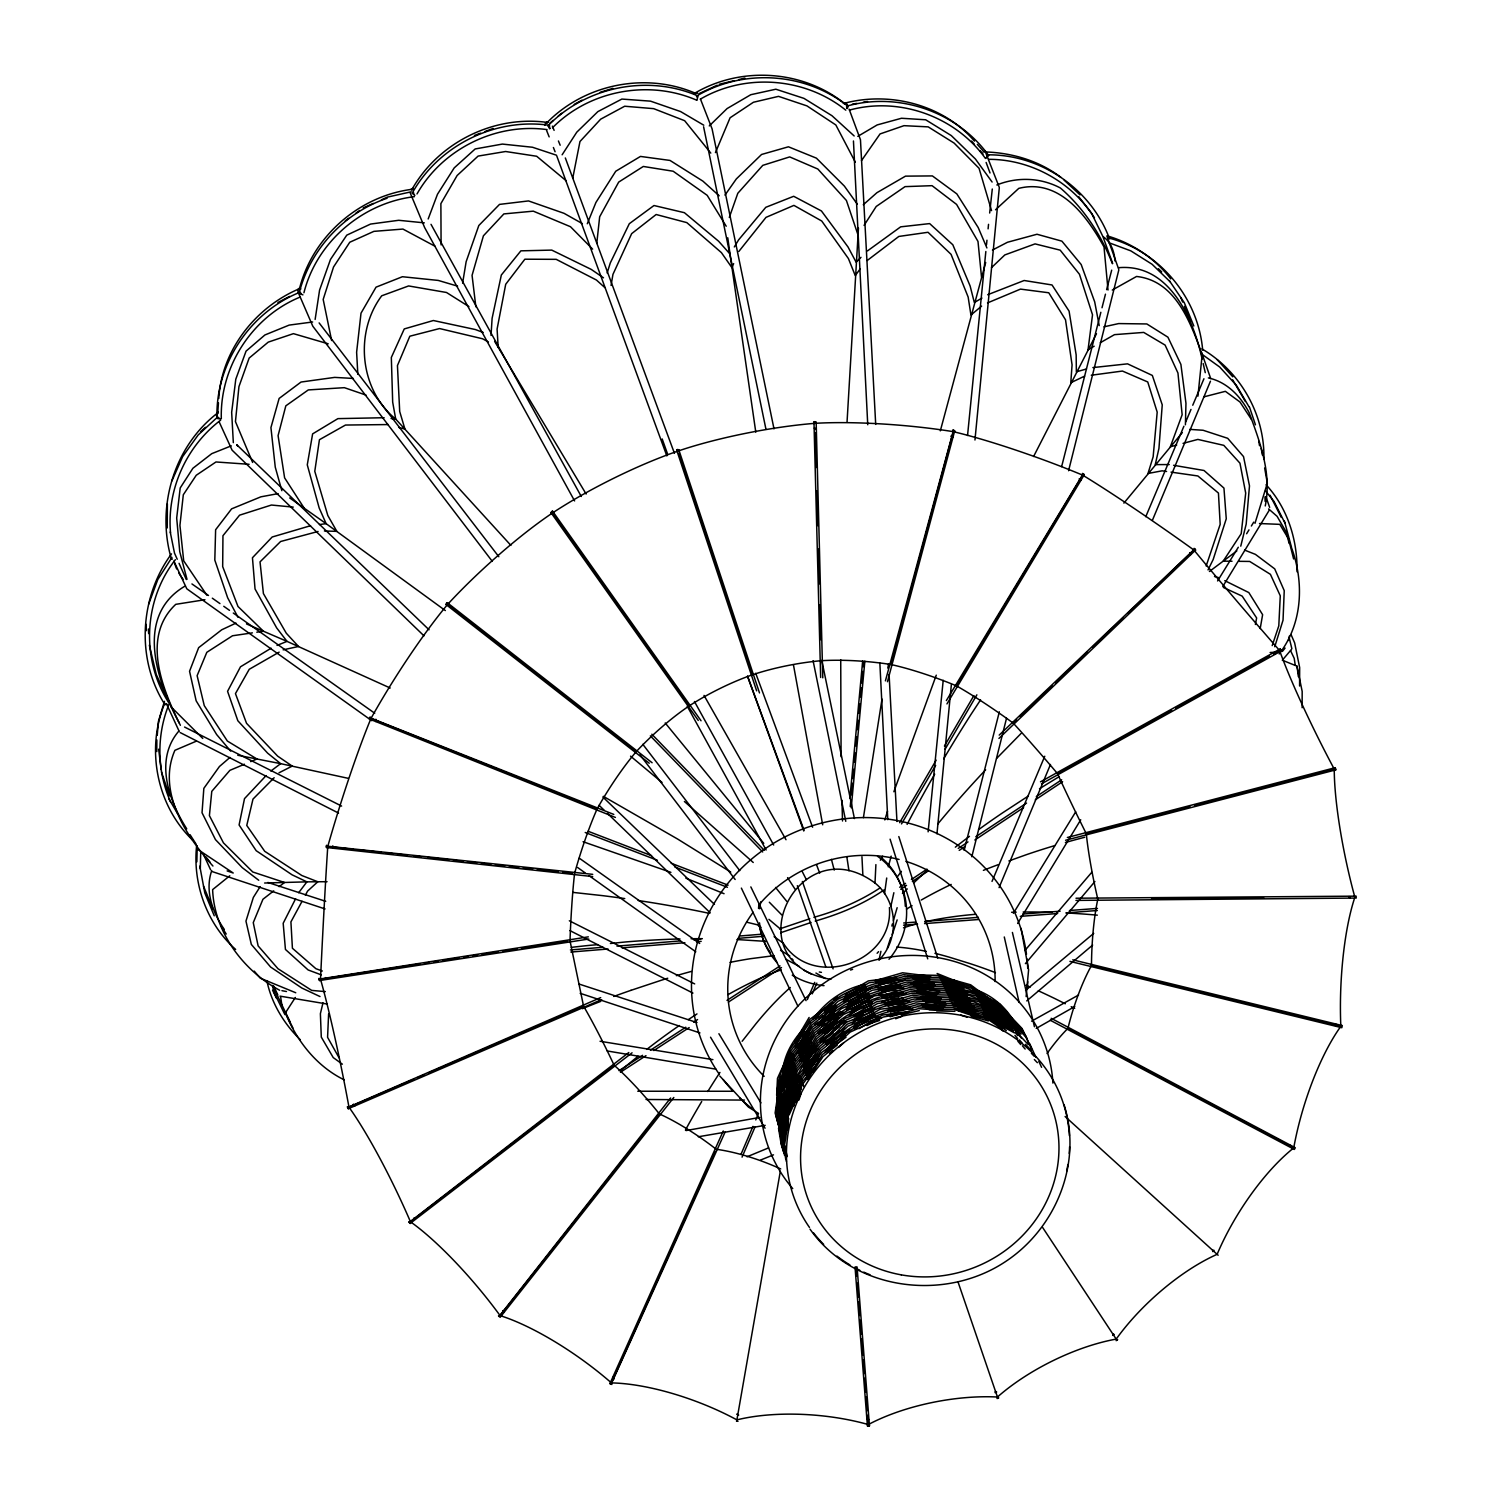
<?xml version="1.0" encoding="UTF-8"?>
<svg xmlns="http://www.w3.org/2000/svg" width="1501" height="1501" viewBox="0 0 1501 1501"><rect width="100%" height="100%" fill="white"/><g stroke="black" fill="none" stroke-linecap="round" stroke-linejoin="round"><path stroke-width="1.5" d="M1302.136 707.74L1302.174 691.398L1296.977 666.144L1282.98 660.478M1299.585 686.013L1299.66 667.589L1294.65 642.897L1291.066 634.604M167.23 527.958L167.362 503.867M170.551 532.874C166.649 489.739 186.237 446.285 220.666 420.149M695.807 93.794L695.807 93.418C645.862 71.692 584.527 84.037 546.627 123.044L546.871 123.363M840.729 659.783L841.085 756.748M196.593 846.039C192.616 884.051 206.969 923.903 235.638 949.439M196.856 861.818L197.231 845.832M200.308 868.723L200.702 852.887M1185.415 424.783L1185.959 403.281L1180.893 364.405L1167.909 337.181L1146.82 323.953L1118.695 323.578L1103.873 326.843M328.625 1013.85L327.574 1037.322L339.113 1057.886M880.918 951.315L878.967 960.171C899.549 939.288 898.236 901.444 875.008 883.038L875.89 864.614M776.636 1095.336L777.48 1078.318L789.001 1052.989M786.28 1126.013L787.143 1108.657L797.875 1084.698M786.937 1128.114L787.8 1110.721L799.601 1084.848M787.593 1130.215L788.457 1112.804L799.226 1088.769M847.071 421.612L858.459 228.058M549.422 128.805L549.516 125.709M491.033 335.436L492.103 318.362L501.334 275.021L520.885 250.836L551.749 250.104L591.225 269.392L603.496 277.816M1040.474 781.833L1280.203 648.939L1281.216 650.965L1041.45 783.841M1281.216 650.965L1280.203 648.939M544.732 125.352L545.595 122.801L547.978 121.619M217.683 413.826L218.452 402.868M218.771 398.497C221.641 349.996 255.845 306.617 300.294 288.361L300.819 289.055M221.322 418.76C219.728 366.882 252.149 316.655 300.238 297.029M588.336 936.849L318.981 979.14L319.507 980.547L588.805 939.026M319.507 980.547L319.056 978.314M1263.88 459.344C1265.137 414.801 1240.295 371.329 1201.888 348.889M889.418 907.523C893.845 962.291 813.692 990.097 783.691 943.791M156.836 739.937L156.798 751.551M157.23 735.302L158.431 721.343L164.472 701.323M1265.249 505.95C1271.891 473.753 1260.165 442.476 1249.151 412.719C1240.708 396.302 1226.955 381.948 1208.361 377.914M849.885 798.307L862.662 660.947M850.241 806.544L850.673 801.872M851.311 794.892L852.399 783.241M852.831 778.569L853.694 769.263M854.35 762.264L855.214 752.958M855.87 745.959L856.733 736.635M857.39 729.655L858.253 720.33M858.91 713.35L859.773 704.025M860.411 697.027L861.293 687.721M861.724 683.049L862.812 671.397M863.244 666.744L863.675 662.091M851.236 807.801L864.857 661.134M1026.14 996.589L1028.598 969.89L1021.074 928.331M936.962 833.843L951.353 684.7M974.956 440.018L999.291 187.869M928.125 831.835L943.21 680.291M967.545 435.496L985.838 251.511M986.513 244.719L986.964 240.198M988.09 228.865L988.54 224.343M989.666 213.029L992.292 189.013M1197.929 396.151L1202.188 354.611C1190.537 322.715 1175.733 280.725 1136.557 276.465L1112.279 290.049M844.932 104.169L844.969 103.832C802.81 69.815 740.668 65.856 694.231 93.512L694.269 93.681M596.76 243.443L599.668 216.782L618.693 182.09L643.31 166.461L673.161 171.227L707.177 195.318L726.203 226.238M775.754 1115.037L777.612 1098.057M777.011 1119.108L779.901 1098.019M778.269 1123.198L781.177 1102.072M779.544 1127.326L782.959 1104.098M782.077 1112.26L780.201 1129.39L784.648 1148.134M780.839 1131.473L784.254 1108.17M782.134 1135.638L785.567 1112.279M783.428 1139.841L787.387 1114.361M784.066 1141.942L787.537 1118.489M784.723 1144.062L788.7 1118.508M1111.697 270.142L1106.612 289.637M1118.808 269.955L1068.581 470.732M1067.342 837.502L1335.215 767.686L1335.74 769.882L1065.579 840.26M1335.74 769.882L1335.215 767.686M1051.188 1018.316L1295.288 1147.758L1294.35 1149.447L1050.193 1020.211M863.413 817.651L882.006 699.072M884.558 893.677L886.716 878.01M888.254 866.809L891.181 856.133M315.135 319.45L319.582 290.087L330.483 259.448L346.75 235.169L370.578 224.062L398.684 220.291L424.314 222.861M1075.954 900.412L1356.191 898.067L1356.135 896.153L1075.992 898.217M462.608 283.145L466.136 261.718L478.819 225.506L499.514 204.399L528.502 200.928L564.057 213.33L582.35 223.611M1069.932 961.372L1341.8 1027.716L1342.307 1025.577L1072.746 959.833M611.057 285.471L612.952 274.383L631.658 233.649L656.143 214.512L686.82 222.617L721.418 252.637L731.925 267.666L733.651 263.613M1288.533 640.477L1289.284 636.161M1354.878 897.279A118.823 20.376 77.9 0 1 1334.258 769.112A119.761 11.408 63.6 0 1 1279.602 650.552A120.662 2.327 49.2 0 1 1193.952 550.06A121.487 6.192 34.7 0 0 1082.671 475.142A122.163 13.509 19.8 0 0 953.323 431.669A122.669 19.006 4.6 0 0 815.099 423.32A122.951 22.196 -10.9 0 0 678.114 451.032A123.007 22.778 -26.5 0 0 552.537 512.948A122.819 20.714 -42.1 0 0 447.636 604.396A122.425 16.192 -57.4 0 0 370.991 718.435A121.806 9.606 -72.4 0 0 327.762 846.508A121.037 1.539 -87.1 0 0 320.52 979.234A120.155 7.392 78.5 0 1 348.983 1107.213A119.236 16.473 64.2 0 1 410.467 1221.795A118.335 25.123 49.8 0 1 500.096 1315.608A117.491 32.797 35.2 0 1 611.432 1382.909A116.797 39.045 20.3 0 1 736.897 1419.871L780.332 1171.249M1260.202 628.544L1262.622 614.697L1248.832 592.576L1224.778 580.662M875.008 883.038C798.025 825.813 731.7 963.079 830.879 979.346M782.546 1071.676C784.479 1051.826 795.962 1035.108 810.427 1021.993M783.56 1071.601L790.108 1049.011L800.596 1034.846M783.447 1077.68L790.764 1050.944L801.346 1036.666L810.296 1027.378M784.46 1077.624L791.421 1052.895L809.489 1030.849M785.117 1079.613L792.078 1054.865L810.184 1032.782M785.379 1083.666L792.734 1056.835L807.857 1037.829M786.411 1083.609L793.391 1058.805L803.954 1044.546M786.674 1087.681L794.048 1060.775L810.728 1040.155M787.706 1087.643L794.723 1062.746L811.422 1042.107M788.363 1089.651L795.38 1064.734L810.596 1045.634M789.413 1089.613L796.055 1066.742L814.311 1044.471M789.676 1093.722L796.731 1068.731L815.005 1046.422M789.958 1097.831L797.387 1070.738L814.199 1049.968M791.008 1097.794C793.016 1078.412 803.673 1061.695 817.914 1048.805M791.271 1101.94L798.738 1074.772L815.587 1053.946M791.552 1106.087L793.879 1093.554L799.414 1076.78L817.801 1054.359M792.603 1106.049L800.221 1078.656M793.673 1106.031L800.896 1080.682M887.785 668.095L888.63 663.705M1255.38 624.472L1256.637 617.962L1242.171 596.122L1223.484 587.51M572.744 178.206L579.968 141.526L600.663 119.179L624.679 106.233L653.667 108.654L684.644 120.699L710.799 153.121M890.844 906.416L893.864 892.72M852.643 969.327L850.56 970.04M322.996 1002.799L320.388 1013.663L321.289 1037.078L333.222 1057.567L342.359 1064.171M1240.764 546.158L1246.186 524.074L1249.489 485.892L1243.522 456.585L1227.687 438.311L1203.089 430.262L1189.749 429.38M778.494 1089.97L775.116 1112.992L782.659 1140.141M779.769 1093.985L776.373 1117.063L782.903 1141.529M781.045 1098L777.649 1121.153L784.179 1145.695M782.828 1100.027L778.906 1125.262L785.567 1149.71M784.404 1112.279L781.477 1133.555L785.961 1152.336M785.698 1116.406L782.771 1137.739L787.256 1156.577M971.804 856.771L1006.533 718.247M940.32 430.862L985.688 262.487M964.149 850.298L999.347 711.812M1061.639 466.605L1100.852 312.283M1102.015 307.761L1105.468 294.177M211.772 870.561C204.586 890.712 212.673 912.739 224.381 929.532M885.421 680.854L953.548 430.036L954.674 430.937L887.447 681.735M780.726 1168.941A74.525 20.601 20.1 0 0 716.221 1149.278A74.769 16.511 35 0 0 659.389 1113.948A75.031 11.558 49.6 0 0 614.115 1065.222A75.331 6.06 64 0 0 583.57 1006.195L570.005 940.789A75.894 5.16 -87.2 0 1 574.564 873.488A76.138 10.075 -72.5 0 1 597.117 808.926A76.326 14.034 -57.4 0 1 636.218 751.682A76.457 16.736 -42.1 0 1 689.222 705.883A76.495 17.956 -26.5 0 1 752.395 674.812A76.495 17.618 -10.8 0 1 821.272 660.703A76.401 15.723 4.7 0 1 890.937 664.511L952.722 433.939M986.908 155.71L987.302 154.828C1040.549 154.134 1091.246 188.901 1109.577 238.959M893.47 920.376L897.148 907.692M164.791 703.125C145.691 749.168 156.686 805.737 192.841 840.335M168.938 704.325C156.329 735.546 156.93 771.139 170.57 801.909M1254.986 523.342L1267.332 483.172L1264.649 468.012M884.821 819.94L887.523 811.197M1274.743 646.762L1283.036 620.194L1284.237 590.662L1274.705 568.86L1255.418 554.376L1244.573 550.079M607.154 272.976L610.307 262.9L629.313 223.705L653.986 205.524L684.4 212.692L718.585 241.211L730.011 254.025L755.791 432.157M887.316 948.2L890.731 937.637M795.905 1099.726L801.572 1082.728M796.581 1101.79L802.153 1084.942L812.998 1070.307M798.907 1100.064L800.952 1093.873M892.269 934.635L897.148 919.907M1272.21 645.618L1278.796 625.861L1280.278 595.822L1270.409 574.32L1249.695 561.449L1238.644 561.318M893.864 791.74L936.268 675.169M1206.166 565.99L1220.182 524.337L1218.437 493.06L1197.873 475.967L1171.043 472.121M303.934 292.77C316.711 241.886 362.567 202.86 414.426 196.669M729.298 217.457L737.798 193.291L762.789 165.354L789.676 156.911L817.839 169.031L846.414 200.477L857.99 234.831M148.674 604.171L157.774 579.574L171.958 557.378M428.179 218.977L437.485 194.248L454.203 167.906L475.179 148.955L502.366 144.077L532.48 147.248L556.533 155.222M789.132 1114.887L800.971 1088.938M1291.892 648.826L1289.246 637.944M587.285 223.762L595.916 202.485L615.748 171.245L640.477 156.423L670.009 160.438L702.9 181.133L719.167 195.787M1203.933 378.759L1192.751 405.232M592.745 874.351L326.242 846.057L326.505 847.521L592.689 876.584M326.505 847.521L326.58 845.251M999.066 887.635L1050.475 764.478M1152.393 520.322L1210.463 381.216M715.433 152.614L730.086 117.772L753.427 102.256L778.531 96.364L806.956 105.896L835.832 124.958L855.345 162.202M992.011 881.406L1044.771 756.241M1145.77 516.682L1183.914 426.209M1185.677 422.025L1190.987 409.435M741.006 1154.288L752.977 1126.35M755.754 1119.915L758.512 1113.461M807.35 999.553L814.724 982.367M742.057 1157.14L754.984 1127.063M812.21 993.85L816.825 983.117M171.902 480.902L182.634 456.642L198.151 434.99L217.645 416.997L219.202 418.216M696.933 100.023L698.078 96.008C647.832 74.168 586.122 86.57 547.978 125.821M725.208 1131.848L611.113 1384.185L609.931 1383.584L723.257 1130.985M611.432 1382.909L715.264 1151.398M794.836 1041.732L809.114 1017.453M795.492 1043.664L809.808 1019.348L832.83 1002.518M795.23 1047.51L800.746 1036.065L810.409 1021.355L824.518 1009.535M796.825 1047.548L811.159 1023.157L825.025 1011.993L836.113 1005.163M798.401 1047.585L811.853 1025.089L825.719 1013.888L836.845 1007.058M797.219 1053.383L802.772 1041.882L812.529 1027.003L835.701 1010.098M798.813 1053.421L813.223 1028.936L834.575 1013.137M799.489 1055.391L813.917 1030.868L827.858 1019.629L839.003 1012.762M800.146 1057.361L814.611 1032.801L828.571 1021.543L841.592 1013.531M799.902 1061.263L805.474 1049.706L815.306 1034.752L838.609 1017.734M801.496 1061.32L816 1036.703L837.464 1020.811M803.11 1061.376L816.694 1038.654L830.71 1027.359L841.93 1020.455M802.866 1065.316L817.388 1040.625L831.441 1029.311L844.538 1021.224M803.542 1067.305L818.101 1042.576L839.659 1026.628M803.279 1071.264L808.908 1059.612L818.795 1044.565L832.886 1033.213M805.849 1069.387L819.508 1046.535L833.599 1035.165L844.894 1028.223M805.587 1073.346L820.221 1048.524L834.331 1037.135M806.281 1075.373L820.934 1050.512L835.063 1039.124L846.395 1032.144M806.037 1079.35L811.685 1067.661L821.647 1052.501L845.251 1035.277M807.669 1079.444L822.36 1054.509L846.001 1037.266M1208.024 569.911L1213.164 559.535L1226.261 518.783L1223.953 488.088L1204.008 470.488L1173.594 465.291M1033.589 456.51L1096.48 333.747M295.584 898.818L283.182 923.265L285.434 949.439L308.137 969.965L321.327 974.881M685.432 1130.159L688.452 1124.549A6143.293 725.583 -86.6 0 1 701.717 1101.528M302.039 901.332L290.913 921.895L292.414 948.257L315.904 968.708L322.34 971.016M305.378 895.178L307.611 891.069L317.818 881.762L301.87 875.533L264.701 851.292L246.764 825.456L252.994 799.095L274.158 777.724M1279.19 653.967C1302.624 623.572 1304.313 582.669 1291.479 547.546M790.671 1053.083C779.92 1069.162 774.722 1088.375 778.175 1107.588M789.263 1058.749L778.738 1082.296L778.269 1103.46M789.92 1060.7L779.375 1084.285L779.075 1107.532M790.558 1062.67L780.013 1086.274L779.713 1109.558M792.265 1062.783L780.651 1088.281L780.182 1109.539M791.871 1066.629L781.289 1090.289L781.177 1115.712M793.579 1066.742L781.927 1092.315L781.458 1113.629M795.286 1066.873C784.985 1082.54 779.225 1101.04 782.471 1119.802M794.911 1070.72L783.222 1096.368L782.753 1117.738M793.485 1076.461L783.878 1098.394L783.578 1121.866M795.192 1076.611L784.516 1100.439L784.216 1123.93M795.868 1078.619L785.173 1102.485L784.873 1126.013M796.524 1080.645L785.83 1104.53L785.717 1130.178M798.251 1080.776L786.486 1106.593L785.999 1128.095M899.643 822.679L936.174 760.163M944.429 746.035L973.886 695.62M880.299 860.223L882.644 856.189M901.501 823.918L935.648 765.416M945.067 749.28L976.87 694.832M847.221 108.522L848.159 106.477C805.756 72.254 743.239 68.295 696.52 96.12L696.82 96.946M946.362 700.573L1083.272 473.641L1084.229 474.766L946.943 703.913M890.937 664.511A76.251 12.421 19.9 0 1 956.456 685.863L1081.47 477.149M734.308 246.952L738.605 239.879L765.791 207.307L793.691 196.293L821.441 210.966L848.027 246.99L856.095 262.15L860.992 257.328M1017.64 923.453L1080.739 819.79M1222.752 586.572L1269.377 510.002M1013.363 913.321L1075.729 811.816M1217.592 580.943L1238.306 547.246M1246.618 533.737L1248.982 529.872M1251.365 526.007L1253.729 522.142M171.508 553.869C139.631 596.91 135.859 659.127 164.922 704.626L166.78 704.213M175.392 559.685C143.533 600.194 140.906 659.558 168.806 702.824M260.142 886.659L253.35 897.429L245.958 921.107L251.324 944.41L270.612 967.038L301.889 988.052L320.013 996.551M344.142 1079.819C316.655 1066.367 296.673 1040.906 285.415 1012.875L295.359 997.471M864.069 225.375L876.228 206.463L905.047 186.631L932.065 185.674L956.587 204.417L977.995 241.455L981.523 277.141M562.125 154.791L576.778 132.182L597.886 111.599L621.864 99.066L650.515 101.149L680.591 111.562L703.781 125.202M980.566 699.879L970.903 714.57A9057.916 2151.177 -16.8 0 0 943.716 758.755M813.073 1071.714L822.98 1056.629L837.277 1045.071M411.63 190.064C438.048 142.407 494.204 114.695 548.109 122.538M412.137 193.273C438.724 145.316 495.236 117.434 549.479 125.315M178.807 731.118C154.171 759.881 168.769 800.596 186.743 828.833M416.997 193.967C442.476 148.937 495.837 122.594 547.077 129.611M861.48 160.626L880.036 133.945L903.996 125.671L928.2 126.872L954.111 143.083L979.046 168.281L991.542 210.609M724.964 195.13L736.334 178.938L761.57 154.472L788.438 146.798L816.394 158.149L844.406 186.124L857.277 204.155M811.516 1066.385L819.227 1058.355M810.821 1064.378L818.514 1056.348M860.298 268.754L855.251 275.584L848.421 258.566L821.741 221.022L793.916 205.393L765.998 217.364L738.811 251.474M897.392 876.753L901.388 871.349M800.089 1078.806L810.896 1064.247M800.784 1080.851L811.591 1066.273M801.459 1082.878L818.401 1061.957M298.68 892.701L306.898 881.856L327.068 881.687M1123.893 503.116L1182.3 432.607M499.101 1316.415L670.647 1097.963M500.096 1315.608L659.389 1113.948M498.463 1315.908L500.189 1317.278L673.836 1097.456M821.441 972.367L819.302 971.991M742.151 1041.262L755.941 1023.757A5520.134 677.007 -86.4 0 1 790.295 987.527M613.796 814.424L369.565 717.609L369.546 719.073L615.41 817.426M1282.379 651.434L1285.081 648.113M369.546 719.073L370.165 716.896M1218.043 1254.986L1218.024 1255.343M1025.389 963.642L1094.904 881.537M1282.286 660.252L1291.367 649.539M813.317 1018.823C825.775 1001.355 843.768 988.803 864.857 984.281M815.399 1019.104C827.52 1002.18 845.307 990.622 865.608 986.138M817.463 1024.845C829.284 1008.578 846.132 996.814 865.814 992.386M819.565 1025.127C831.404 1008.71 849.059 998.109 868.666 993.624M821.666 1025.408C833.224 1009.61 850.617 999.966 869.435 995.501M1024.883 950.527L1091.79 872.287M818.852 1034.208C831.122 1017.303 848.271 1004.432 868.891 999.929M822.379 1032.857C834.293 1016.365 852.043 1005.689 871.762 1001.186M827.051 1032.688L834.556 1024.789M819.546 1041.732C832.286 1024.207 849.679 1010.229 871.218 1005.651M824.499 1038.73L844.969 1018.372L871.987 1007.565M825.925 1042.67L846.451 1022.256L873.563 1011.411M826.638 1044.64L847.202 1024.207L874.351 1013.344M830.222 1043.308L847.952 1026.159L875.139 1015.295M825.231 1051.938C838.027 1034.039 856.452 1021.205 878.047 1016.571M827.37 1052.276C840.185 1034.189 859.473 1022.594 880.974 1017.866M266.127 775.585L244.513 798.626L239.091 824.968L256.202 850.711L292.076 874.82L306.898 881.856L264.608 883.02M1020.98 733.557L996.626 758.418M801.196 1033.908L804.161 1030.831M804.048 1044.433L811.553 1036.647M709.26 125.915L727.103 108.56L750.781 94.713L775.848 89.216L803.954 98.372L831.967 115.708L854.163 135.953M999.197 735.115L1194.852 548.784L1195.584 550.079L998.934 738.436M956.456 685.863A76.044 7.993 34.8 0 1 1013.269 723.163L1016.646 719.936M1020.023 716.69L1052.107 685.957M1055.484 682.73L1087.568 651.978M1092.634 647.137L1123.029 618.018M1128.095 613.159L1193.952 550.06M991.504 267.628L1004.826 254.926L1035.071 243.894L1060.194 250.16L1079.463 274.289L1092.522 314.816L1088.056 349.677L1094.154 346.206M902.439 893.47L907.279 888.93M913.771 882.869L923.471 873.77A6753.881 1488.917 10.5 0 1 926.943 870.711M218.358 412.437C174.322 445.591 155.898 506.475 171.395 558.935L172.409 559.104M200.627 431.744L205.431 427.297M995.538 209.784L1018.804 188.357C1059.443 178.206 1086.818 215.956 1104.004 246.933L1108.019 290.031M833.862 999.854L837.089 996.927M824.462 1011.224L837.652 999.31L853.919 991.88L866.377 987.996M825.175 1013.119L838.365 1001.186L854.669 993.756L869.21 989.215M827.989 1020.774L841.273 1008.766L857.671 1001.298L872.306 996.739M834.012 1017.528L840.541 1011.636M839.641 1015.032L842.905 1012.087M830.147 1026.571L843.487 1014.526L859.942 1007.002L872.531 1003.081M840.935 1024.226L844.219 1021.262M832.305 1032.407L845.701 1020.324L862.231 1012.781L874.895 1008.841M843.318 1024.695L846.602 1021.731M834.162 1035.559L839.115 1031.093M840.579 1035.033L843.881 1032.05M842.98 1035.502L849.604 1029.536M836.695 1044.264L850.204 1032.069L866.884 1024.451L879.642 1020.474M838.571 1047.454L843.562 1042.951M410.842 189.464L413.244 188.282M863.281 204.755L876.959 192.672L905.497 176.142L932.384 175.917L956.831 193.892L978.202 227.552L986.908 247.946M217.758 411.818L216.463 415.777M229.972 757.442L219.427 766.523L203.836 788.363L202.035 812.754L215.469 839.622L242.243 867.634L258.735 880.261M1274.724 652.26L1274.987 654.23L1274.724 652.26L1270.09 652.522M1026.74 1000.904L1092.653 945.067M549.722 123.288L553.119 120.436M558.203 116.14L561.599 113.288M552.481 127.773C589.349 90.36 648.657 79.272 696.745 100.211M1025.577 990.397L1093.722 933.378M981.616 306.129L970.941 315.022L968.145 297.048L951.071 254.363L928.031 232.28L898.836 236.445L867.203 260.517M229.784 875.777L212.635 889.605C214.061 931.652 243.181 970.64 279.655 990.266M819.133 1018.823L822.529 1016.083M814.724 1024.845L818.12 1022.106M821.929 1026.496L825.344 1023.738M817.482 1032.575L820.916 1029.817M824.743 1034.264L828.196 1031.487M821.009 1042.351L824.462 1039.574M829.621 1035.409L833.074 1032.613M823.43 1042.932L826.901 1040.155M825.888 1043.514L829.34 1040.718M830.785 1044.677L834.256 1041.882M829.49 1053.477L832.98 1050.662M273.726 890.862L262.938 899.268L253.256 922.627L258.134 945.911L277.985 968.727L311.683 990.397L325.342 991.617M279.13 886.659L284.515 882.475L252.768 871.987L223.424 842.83L209.408 815.643L211.772 791.365L229.897 770.332L244.457 764.234M184.473 586.422C134.039 616.648 157.249 682.186 179.351 723.144M632.071 1052.801L410.167 1223.446L409.21 1222.377L628.825 1052.501M410.467 1221.795L614.115 1065.222M270.855 771.064L280.649 763.653L348.213 778.325M1209.412 571.487L1236.824 550.923M867.522 250.873L900.675 226.839L929.644 223.593L952.816 244.757L970.115 285.959L974.337 302.527L981.954 298.08M345.268 220.797L348.87 218.227M356.037 213.086L359.64 210.496M845.457 994.169L868.366 980.903L896.66 977.207M844.425 997.264L869.117 982.761L897.467 979.065M843.374 1000.398C859.416 987.02 879.548 980.078 900.431 980.81M844.106 1002.274C859.135 990.153 877.391 982.386 896.904 982.874M848.403 1001.674L871.424 988.352L899.887 984.637M847.352 1004.826L872.194 990.228L900.694 986.495M846.301 1007.978C862.456 994.525 882.682 987.545 903.696 988.258M854.313 1004.375L857.878 1001.88M847.052 1009.873C862.156 997.677 880.524 989.872 900.15 990.36M851.386 1009.291L874.539 995.876L903.152 992.142M850.335 1012.443C866.039 999.46 885.89 993.362 906.154 993.925M849.285 1015.633L860.073 1008.09L876.096 999.685L893.883 996.476M853.637 1015.051L876.884 1001.58L903.452 997.94M854.388 1016.965L877.672 1003.494L906.454 999.722M853.337 1020.173C869.135 1007.115 889.099 1000.979 909.493 1001.523M852.287 1023.382C867.54 1011.074 886.097 1003.175 905.929 1003.662M858.572 1020.999L862.174 1018.485M854.857 1024.076L880.055 1009.272L906.773 1005.595M853.788 1027.284C869.642 1014.301 889.211 1006.777 909.812 1007.415M854.557 1029.254C870.955 1015.595 891.519 1008.503 912.852 1009.235M652.109 762.752L447.242 602.689L446.435 603.252L446.135 604.622L649.239 763.221M446.135 604.622L447.242 602.689M858.966 1028.673L882.457 1015.089L909.287 1011.393M880.393 887.71C860.054 901.144 837.352 910.769 813.898 917.317M884.22 889.849C863.281 904.184 839.584 914.165 815.212 921.051M696.989 1013.907L688.321 1019.611M1028.016 796.224L1002.818 812.698A6753.881 1488.917 10.5 0 0 978.539 829.678M900.675 889.249L906.529 885.365M912.383 881.481L927.993 871.105M959.214 850.373L965.068 846.489M974.824 840.016L1023.588 807.613M1035.296 799.845L1062.614 781.702M899.699 887.26L905.553 883.376M911.407 879.492L927.018 869.135M958.238 848.421L967.995 841.93M975.8 836.751L1026.553 803.091M1036.309 796.618L1061.676 779.788M619.031 1070.663L642.597 1055.334M650.44 1050.212L685.788 1027.228M693.631 1022.125L697.571 1019.554M727.009 1000.398L780.032 965.912M620.438 1072.239L645.974 1055.653M653.817 1050.55L689.184 1027.566M728.454 1002.049L781.496 967.582M985.819 158.374L988.671 155.522C957.244 111.637 898.461 91.523 846.639 106.177L846.733 108.128M756.654 690.854L676.67 450.019L677.551 449.456L678.808 449.812L759.487 692.918M678.808 449.812L676.67 450.019M906.566 909.081L912.064 905.703M824.312 1010.098L831.704 1005.539M271.137 648.188L240.498 666.8L227.57 691.323L237.833 720.743L267.61 753.127L280.649 763.653L237.758 755.247M857.803 136.366L877.203 124.921L901.482 118.26L925.648 119.78L951.259 135.559L975.406 158.993L992.105 182.034M279.167 652.128L249.241 669.296L235.451 693.612L246.539 723.313L277.647 756.129L292.207 766.092L279.036 772.79M1100.271 342.735L1114.493 334.648L1143.724 332.415L1165.114 345.099L1177.947 373.017L1182.15 414.726L1170.348 446.754L1176.69 445.065M1036.215 1028.41L1074.791 1006.533M1013.269 723.163A75.782 2.777 49.4 0 1 1057.53 773.653L1171.624 710.405M1175.696 708.153L1269.414 656.2M1273.505 653.948L1279.602 650.552M1031.562 1021.168L1078.544 995.032M574.226 104.395L582.013 100.154M867.297 990.078L871.199 988.033M867.034 1025.558L883.263 1017.04L901.275 1013.794M277.891 302.527L289.618 296.391M992.424 250.067L1007.49 242.261L1036.985 234.25L1061.882 241.154L1081.189 264.532L1094.698 301.889L1099.22 325.623M300.125 287.535L298.136 289.28L298.005 291.945L312.79 326.205L492.29 561.355M693.556 92.949L697.777 93.231M413.976 1217.986L415.533 1218.155L414.97 1219.337M1084.585 376.132L1070.776 382.736L1072.07 364.893L1065.522 319.807L1048.767 292.77L1020.492 289.111L987.508 302.921M699.147 93.625L717.197 85.219M700.329 99.16C745.34 72.761 805.211 77.414 845.795 110.173M236.013 623.103L221.735 629.782L198.657 647.663L189.558 671.266L196.143 700.798L216.632 734.533L230.685 751.1M854.238 1004.657L858.253 1002.818M856.733 1017.096L862.831 1014.32M363.223 207.926L373.317 203.423M381.404 199.802L387.464 197.1L411.255 191.79M387.108 198.245C344.161 212.804 310.107 249.316 299.074 293.352L302.921 294.871M793.11 960.002L791.646 958.557M601.657 999.61L348.307 1108.732L347.557 1107.475L600.681 997.602M348.983 1107.213L413.544 1079.407M417.86 1077.549L424.314 1074.772M428.611 1072.915L583.57 1006.195M196.331 741.175L174.904 750.312C156.836 791.215 186.011 836.282 212.936 866.021M250.705 761.626L256.952 758.999L227.364 741.044L204.267 705.639L197.119 675.675L206.819 652.316L232.524 635.767L252.393 632.859M747.029 1156.783L768.531 1147.909M277.028 645.411L287.01 641.377L390.204 688.021M760.575 1160.048L773.503 1154.851M231.285 445.853L211.754 453.658L192.879 468.293L180.195 487.975L176.686 518.051L179.764 551.749L187.006 579.348M987.677 294.74L1024.151 280.499L1052.032 284.965L1069.087 311.157L1076.161 354.911L1076.367 371.816L1086.499 368.983M875.083 980.716L902.551 972.779L930.714 976.288M875.852 982.555L903.358 974.618L929.475 977.695M878.667 983.643L904.184 976.457L930.32 979.553M875.364 987.039L887.598 982.442L904.99 978.314L929.081 980.96M878.179 988.146L905.816 980.172L934.129 983.699M878.967 990.022L906.642 982.029L934.992 985.557M881.8 991.129L907.467 983.887L933.753 986.983M878.498 994.544L890.787 989.928L908.293 985.763L932.515 988.427M881.331 995.67L909.118 987.639L926.905 988.971L939.701 991.617M882.119 997.565L909.944 989.515L938.463 993.062M884.971 998.69L910.769 991.41L937.224 994.525M881.65 1002.143L894.014 997.49L911.614 993.306L935.986 995.97M884.502 1003.268L912.458 995.201L941.089 998.747M885.309 1005.182L913.302 997.096L939.851 1000.229M888.179 1006.327L914.128 999.009L932.065 1000.36L944.992 1003.024M888.986 1008.259L914.991 1000.923L932.947 1002.274L945.874 1004.938M887.729 1010.961L915.835 1002.856L944.636 1006.42M890.618 1012.124L916.679 1004.769L943.397 1007.903M887.26 1015.633L899.756 1010.942L917.524 1006.702L942.14 1009.404M890.149 1016.796L918.387 1008.634L936.455 1009.985M895.665 1018.766L901.913 1016.421M474.429 135.465L480.639 133.139M484.804 131.581L493.097 128.467M809.808 918.725L779.638 928.913M811.084 922.458L780.614 932.74M701.042 720.78L552.593 511.184L551.617 511.541L551.092 512.779L698.265 720.442M551.092 512.779L552.593 511.184M772.659 972.911L781.214 969.815M1008.897 860.955L1026.159 854.763A6918.784 1262.472 23.7 0 1 1054.847 845.57M903.489 927.824L912.064 925.066A5689.353 850.711 35.5 0 1 916.21 923.959M820.653 677.476L813.974 421.95L814.93 421.65L816.169 422.288L822.773 677.833M816.169 422.288L813.974 421.95M631.002 990.322L661.266 980.266A6368.086 1307.033 -61.9 0 1 667.739 978.239M600.212 92.274L612.915 88.371M310.538 525.725L272.188 537.002L252.449 557.753L255.039 588.974L276.653 627.887L287.01 641.377L246.464 623.928M996.833 184.979C1017.415 176.686 1040.681 177.568 1060.363 187.981C1083.891 208.32 1101.096 234.813 1112.391 263.651M318.081 531.467L280.612 541.505L260.029 561.881L263.407 593.57L286.278 633.216L298.511 646.481L283.145 649.839M1183.051 443.358L1197.854 439.418L1223.803 445.347L1239.957 463.19L1245.699 493.097L1241.214 533.681L1223.202 561.149L1232.021 561.243M1057.53 773.653A75.5 2.871 63.8 0 0 1086.292 833.712L1189.993 806.694M1194.496 805.512L1334.258 769.112M1204.083 396.808L1225.379 391.329L1239.995 402.005L1251.421 419.454M891.894 926.079L892.345 923.997M719.185 84.281L734.214 80.679M738.511 79.647L744.946 78.108M888.63 979.778L892.889 978.765M900.9 980.96L905.159 979.947M895.046 994.75L899.343 993.718M894.502 999.066L898.836 998.034M901.426 1014.826L919.25 1010.586M1349.812 898.105L1349.024 896.604L1350.168 897.185M843.187 102.725L845.813 102.912L847.54 104.92M278.135 493.623L260.874 496.831L231.604 508.858L215.619 529.759L214.812 560.098L227.664 597.792L238.021 617.305M686.013 1130.572L759.825 1117.419M843.449 103.513C889.586 90.942 942.909 104.488 974.487 141.113M852.418 104.151L856.752 103.381M863.225 102.256L867.559 101.486M849.472 110.098C899.324 96.383 955.386 116.44 985.444 158.449M698.321 1136.764L765.191 1125.337M867.409 1425.819L869.454 1425.781L867.409 1425.819L855.026 1266.975M204.943 599.725L175.748 604.34C140.944 636.968 162.446 689.297 180.383 725.302M327.443 978.164L419.848 963.923M424.464 963.21L429.098 962.516M433.714 961.803L438.33 961.09M442.945 960.377L459.118 957.882M463.734 957.169L468.368 956.456M472.984 955.743L477.599 955.03M482.215 954.317L498.388 951.822M503.004 951.127L516.869 948.988M521.485 948.276L567.697 941.146M256.802 632.202L263.425 631.227L237.984 606.479L222.673 566.59L222.955 535.707L239.56 515.181L271.418 505.03L293.258 507.113M1091.265 375.231L1122.429 371.047L1147.74 381.967L1157.196 412.118L1153.143 456.811L1148.002 473.472L1162.112 470.826L1166.577 471.464M312.658 321.983L289.168 325.098L264.908 334.967L246.051 351.14L235.788 379.209L231.661 412.343L233.33 442.645M319.45 524.543L326.13 523.661L445.347 610.569M773.897 955.687L750.275 958.726A6368.086 1307.033 -61.9 0 0 730.068 962.347M922.139 1004.413L951.315 1003.569L977.733 1014.207M923.002 1006.345L952.216 1005.482L969.083 1011.318L980.603 1017.096M926.061 1008.034L953.116 1007.415L977.695 1017.115M929.138 1009.723L953.867 1009.329L970.941 1015.201M907.411 976.419L920.282 975.012L938.106 975.35L963.98 985.801M912.533 977.789L938.969 977.207L963.004 986.701M915.497 979.403L939.832 979.046L963.905 988.559M914.184 981.504L940.714 980.903L962.929 989.478M910.694 983.83L923.659 982.404L941.577 982.761L967.601 993.249M913.696 985.463L942.44 984.618L966.625 994.187M918.856 986.851L943.322 986.495L967.526 996.064M916.83 988.709L921.145 988.24M917.524 988.971L944.204 988.371L970.34 998.897M914.034 991.335L927.055 989.909L945.086 990.247L971.241 1000.792M917.036 992.987L945.968 992.142L970.265 1001.73M922.233 994.394L946.85 994.018L971.185 1003.644M920.92 996.533L947.731 995.913L974.018 1006.514M917.392 998.915L930.489 997.471L948.632 997.827L973.042 1007.452M922.627 1000.341L949.364 999.704M925.667 1002.011L950.414 1001.636L974.899 1011.299M1092.878 367.595L1127.551 363.842L1152.336 375.438L1162.243 404.857L1158.941 448.424L1155.245 464.616L1169.241 464.559M610.4 943.491L626.011 941.915A7119.918 1633.538 -48.9 0 1 680.009 938.951M597.642 944.673L589.518 945.367A8290.961 1801.313 -49.6 0 0 571.281 947.375M570.418 949.945L602.989 947.262M616.967 946.118L679.803 940.939M693.762 939.795L700.742 939.232M740.312 935.967L761.251 934.241M570.849 952.047L608.074 949.007M622.052 947.863L684.888 942.703M696.52 941.765L701.173 941.371M738.417 938.331L764.009 936.23M903.696 922.984L915.366 922.102M924.71 921.408L978.408 917.355M1022.763 914.034L1060.119 911.22M1069.444 910.507L1097.475 908.405M903.564 925.198L917.561 924.147M924.578 923.603L978.258 919.531M1020.286 916.36L1057.642 913.527M1066.986 912.814L1097.325 910.507M894.915 1000.004L899.287 999.797M894.652 994.206L899.005 993.981M954.674 430.937L952.591 430.074M388.29 424.558L345.474 425.046L319.432 439.718L314.778 471.314L327.8 515.481L336.843 531.354L324.422 530.998M1151.548 898.761L1263.729 897.936M637.756 1091.227L733.257 1091.265M646.03 1099.501L744.44 1100.083M1118.583 267.703C1168.866 263.219 1193.145 317.931 1202.132 359.058M941.202 1003.1L945.63 1003.175M936.624 1010.942L954.936 1011.299M220.197 418.967L216.97 418.404C215.3 364.199 249.879 312.283 300.106 292.17L301.157 293.802M1259.508 523.53L1279.79 524.356L1288.571 538.953L1293.618 558.954M325.398 977.583L326.749 978.483L325.529 979.29M1335.721 1025.933L1334.821 1025.052L1336.115 1024.301M353.41 378.458L334.685 377.389L301.044 382.042L279.13 398.44L270.93 427.616L275.265 467.167L281.85 490.696M736.953 939.551L765.679 941.352M249.128 464.297L215.975 461.97L196.237 475.273L183.31 494.767L179.932 525.35L183.704 560.849L206.875 595.203M983.249 151.882C1010.886 152.427 1038.73 160.401 1060.813 177.306M988.971 159.331C1031.262 159.369 1071.902 182.165 1094.473 217.833M330.107 846.77L339.414 847.784M344.067 848.29L353.373 849.322M358.045 849.829L367.351 850.842M372.004 851.348L381.329 852.362M385.982 852.868L392.962 853.637M397.615 854.144L406.94 855.157M413.92 855.926L420.899 856.696M427.879 857.446L448.837 859.735M453.49 860.261L462.815 861.274M467.468 861.78L476.774 862.794M481.427 863.3L490.752 864.332M495.405 864.839L504.711 865.852M509.364 866.358L518.689 867.372M523.342 867.878L532.649 868.91M537.32 869.417L558.259 871.706M562.931 872.212L572.237 873.226M937.093 973.492L963.098 983.943M384.143 417.728L337.913 418.629L312.621 433.883L307.273 464.841L319.188 507.976L326.13 523.661L289.693 497.938M391.086 418.535L395.701 419.079L510.903 545.388M572.838 892.382L602.276 895.609A8221.465 1965.954 -35.3 0 1 624.754 898.574M953.698 980.04L970.678 984.825L991.016 1000.06M954.598 981.879L971.597 986.664L990.416 1000.529M955.48 983.737L972.498 988.521L994.431 1005.201M958.145 989.328L975.237 994.131L995.726 1009.479M945.255 978.802L953.867 980.059M944.016 980.341L954.749 981.898M944.898 982.179L955.649 983.755M947.881 984.356C966.869 985.613 983.943 994.769 996.908 1008.466M948.763 986.213L974.337 992.255L993.23 1006.177M947.525 987.771L958.313 989.347M948.407 989.647L976.175 996.007L998.221 1012.762M947.15 991.204C965.256 992.724 983.23 998.484 996.064 1011.88M952.309 993.718L978.014 999.779L998.578 1015.183M953.191 995.595L978.952 1001.674L999.535 1017.096M949.983 996.889C969.665 998.203 988.484 1005.801 1002.049 1020.417M954.992 999.403L980.81 1005.482L1001.448 1020.943M955.893 1001.298L981.748 1007.396L1000.848 1021.468M954.636 1002.893L982.686 1009.31L1004.938 1026.234M957.694 1005.126L983.624 1011.242L1002.781 1025.352M958.614 1007.04L984.562 1013.175L1003.756 1027.284M957.357 1008.653L985.519 1015.108L1006.308 1030.662M958.257 1010.586L986.457 1017.04L1000.998 1026.947M600.062 1041.262L712.919 1059.65M280.012 996.139L327.331 1004.056M607.192 1050.963L715.902 1069.162M970.002 1014.094L987.414 1018.991L1001.974 1028.898M281.925 990.679L286.485 991.523M877.109 953.266L878.573 951.653M1086.292 833.712A75.2 8.518 78.1 0 0 1097.813 899.155A74.919 13.828 -87.4 0 0 1091.49 965.518L1340.825 1026.346A117.172 35.743 -72.9 0 0 1293.731 1147.909A116.553 41.277 -57.8 0 0 1217.123 1254.329A116.121 44.936 -42.3 0 0 1116.2 1339.098A115.933 46.587 -26.5 0 0 997.452 1397.018A115.99 46.118 -10.7 0 0 868.328 1424.562A116.29 43.567 4.9 0 0 736.897 1419.871M746.56 922.158L757.348 924.785L761.082 927.43M1084.229 474.766L1082.39 473.415M398.684 427.391L404.932 429.098L399.698 411.499L397.446 365.569L409.829 336.205L439.568 328.55L482.571 338.776L488.425 341.984M971.109 1016.083L988.371 1020.943M1214.497 576.497L1218.756 577.697M328.212 343.823L293.427 333.654L268.266 342.115L249.147 358.082L238.94 386.658L235.451 421.612L252.637 462.458M457.599 286.147L438.217 280.424L402.399 276.728L376.038 287.16L361.009 313.184L356.619 352.247L357.838 374.312M583.082 841.723L670.909 872.362M267.891 882.457L325.717 901.332M579.18 984.093L697.027 1022.575M212.429 871.668L325.06 908.931M580.174 993.306L699.954 1032.932M366 395.082L344.367 387.671L308.305 389.922L285.828 405.833L278.079 435.646L284.608 477.862L304.178 508.164M227.139 870.918L233.218 873.019L197.457 849.172M949.514 999.741L966.325 1005.539L977.789 1011.299M960.79 1015.07L967 1017.209M1108.076 236.145C1132.73 243.462 1155.057 258.51 1170.724 278.886M1108.451 237.927C1159.466 251.08 1198.323 297.761 1202.676 350.165M1109.051 242.768L1130.797 250.855L1152.111 264.289L1170.18 281.813M483.209 332.49L475.385 329.545L433.357 320.52L404.257 328.925L391.329 357.482L392.68 402.155L395.701 419.079C359.677 389.922 354.217 332.453 381.723 295.791L408.61 285.94L446.51 292.489L468.931 306.617M588.092 831.254L651.547 855.683M671.228 863.263L728.116 885.158M585.221 832.492L657.419 860.298M674.925 867.034L727.422 887.279M685.863 878.179L724.064 893.695M373.149 719.317L597.117 808.926M609.931 1383.584L611.901 1384.504M295.753 992.761L260.255 978.145L254.213 971.109M974.505 989.272C992.63 995.294 1007.34 1008.147 1016.064 1025.108M977.357 991.955L999.854 1004.113L1010.792 1017.096M978.277 993.812L1000.792 1005.989L1011.749 1018.991M977.245 994.844L1001.749 1007.884L1012.725 1020.886M980.115 997.565L1002.706 1009.76M981.035 999.441L1003.662 1011.655L1014.657 1024.714M981.954 1001.317L1004.619 1013.55L1015.633 1026.628M984.844 1004.056L1005.576 1015.464L1016.609 1028.541M981.879 1004.263L1006.552 1017.378L1017.584 1030.474M984.769 1007.002L1007.509 1019.292L1018.56 1032.407M985.707 1008.916L1008.484 1021.205L1019.554 1034.339M984.675 1009.985L1009.46 1023.138M987.583 1012.743L1010.436 1025.07L1021.524 1038.242M988.521 1014.676L1011.411 1027.003M987.508 1015.745L1012.387 1028.954M990.435 1018.522L1013.363 1030.906M991.392 1020.474L1014.357 1032.857M1071.189 1006.664L1074.678 1008.353M1065.297 1003.775L1054.94 998.615A6013.269 579.517 47.5 0 0 1038.317 990.773M341.609 806.075L184.567 727.047M569.329 920.77L694.682 983.905M338.551 813.073L180.12 732.544M569.948 930.62L692.937 993.08M803.767 970.19L811.553 974.205M1047.041 1053.533A74.45 22.065 -57.6 0 1 1067.924 1028.373L1293.731 1147.909M435.084 246.277L402.943 229.071L373.899 231.36L349.771 242.243L333.541 266.99L323.184 299.431L331.627 340.539M785.924 959.27L799.414 966.513M603.327 796.337L677.795 839.153L730.743 872.081M815.925 973.042L825.419 978.539M780.539 950.339L789.826 955.949M1195.584 550.079L1194.102 548.334M757.986 1113.048L748.455 1107.1L719.767 1075.973M414.876 195.374L413.056 194.117M972.573 989.309L976.044 991.692M985.181 151.338L999.159 187.006M774.122 936.662L783.447 943.266M208.508 595.484L191.94 583.945M212.316 598.186L219.953 603.59M223.762 606.291L229.484 610.344M233.293 613.046L374.725 713.238M579.255 858.159L699.672 943.472M371.779 720.705L186.799 588.805L173.853 561.111M577.622 867.503L585.24 872.944M589.067 875.665L695.789 951.784M1201.213 353.711L1219.713 367.032L1236.449 385.401L1249.02 406.827M408.779 1221.683L410.167 1223.446M447.636 604.396L636.218 751.682M1004.582 1012.65L1022.781 1030.118M1007.171 1015.839L1023.757 1032.031M1008.128 1017.734L1013.006 1021.618M1007.452 1018.335L1025.727 1035.878M630.551 756.148L662.016 782.434M566.177 180.758L536.664 156.254L505.612 151.507L478.106 156.085L457.13 175.504L440.881 203.629L441.088 244.907M768.925 919.344L780.726 929.288M347.35 1106.687L348.307 1108.732M684.4 801.478L753.239 862.493M1064.134 180.139L1080.063 194.905M300.313 1039.761C284.027 1023.851 271.475 1003.231 266.878 980.753M1268.645 508.914L1277.107 516.344L1286.282 532.217L1289.134 543.418M604.847 287.592L596.404 280.012L556.196 259.335L524.862 259.204L505.706 284.289L497.094 329.075L498.182 347.313M999.91 1028.223L1003.043 1031.056M299.543 289.768L299.281 289.524C312.133 236.764 359.095 195.637 412.925 189.201L413.15 190.045M1065.11 1116.519L1217.123 1254.329M429.042 629.782L236.708 444.709L237.721 446.135M602.989 797.144L714.457 904.39M1158.378 268.679L1161.699 271.887M423.976 635.842L232.092 450.169L219.202 421.969M599.105 805.305L604.153 810.184M607.53 813.448L710.236 912.852M171.02 706.84L202.766 738.454M592.632 249.128L570.493 226.726L533.287 211.153L503.867 213.911L483.416 235.807L472.065 275.358L475.855 306.823M769.319 902.232L781.852 914.991M651.828 734.214L764.234 850.298M650.346 735.865L762.714 851.968M1010.117 1015.933L1021.806 1028.223L1029.855 1045.503M1011.824 1020.117L1024.751 1033.964L1031.712 1049.368M1014.939 1025.446L1026.722 1037.81M1013.794 1026.628L1020.999 1034.189M1019.611 1035.446L1028.298 1044.546M1025.483 1044.321L1031.281 1050.419M1031.393 1053.289L1034.32 1056.348M1034.358 1059.537L1037.379 1062.689M809.996 1229.113C853.187 1290.41 943.735 1302.38 1005.051 1261.891C1055.653 1228.775 1082.653 1163.35 1064.096 1104.849M1217.161 359.658L1232.79 376.807M971.522 141.038L974.393 144.284M980.134 150.794L983.005 154.04M977.376 144.396L983.174 150.944M550.173 128.542L548.221 126.159M1004.469 1011.393L1007.152 1014.563M1000.079 1006.927L1013.682 1022.8M1015.108 1032.425L1017.809 1035.652M1010.642 1027.922L1013.363 1031.149M1019.423 1039.893L1022.143 1043.12M1014.957 1035.39L1017.678 1038.617M1022.406 1045.803L1025.145 1049.049M1017.922 1041.281L1020.68 1044.546M665.206 722.975L763.746 843.356M1266.037 484.729C1287.67 508.089 1297.615 540.266 1297.033 571.768M1265.493 490.846L1273.955 501.353L1285.044 523.249M775.567 887.429L786.749 901.35M1078.712 196.687L1091.602 213.348L1102.897 236.52L1112.691 263.482M196.143 844.181L190.045 834.687M205.937 856.921L210.14 862.381M498.82 556.74L319.113 322.903M642.822 744.327L739.768 870.618M639.989 754.834L735.152 879.492M552.537 512.948L689.222 705.883M1169.279 280.556L1184.27 302.658L1193.82 325.998M1042.651 1227.518L1116.2 1339.098M787.575 877.635L795.117 889.286M221.154 926.155L226.219 934.035M718.904 1033.72L760.932 1102.897M494.617 341.365L586.14 494.035M710.536 1037.21L765.041 1128.227M168.731 798.588L177.474 813.411M1232.659 379.828L1245.38 401.48M704.025 695.413L786.017 839.734M581.281 496.493L431.012 224.324M694.456 701.511L773.672 845.007M574.602 500.94L424.633 227.552L410.186 192.897M687.252 706.258L766.11 849.998M784.31 1150.31L781.27 1144.775L778.512 1128.152M783.935 1150.535L781.908 1146.839L779 1124.024M785.586 1154.475L782.546 1148.922L779.582 1124.005M786.243 1156.558L783.184 1151.004L780.314 1130.178M277.798 994.807L273.632 985.951M1270.034 495.217L1281.254 517.357M802.303 871.668L806.356 879.661M285.415 1012.875L292.92 1027.997M272.544 985.425L289.937 1021.656M982.892 1012.8L985.951 1019.066M750.838 886.903L806.056 1000.642M284.89 1014.601L274.195 992.63L272.563 986.119M272.544 990.191L276.559 998.39M741.363 888.104L797.857 1006.102M1290.541 650.608L1294.218 658.357L1295.232 665.149M203.93 855.364L210.628 869.811M166.423 703.706L179.088 731.137M166.967 697.965L156.292 674.568L149.349 645.205M1038.786 1061.395L1041.6 1067.324M1029.705 1043.627L1035.84 1057.211M177.231 559.254L174.51 553.156L170.232 532.011M179.051 563.307L186.312 579.536M203.536 886.19L213.067 909.287M214.249 915.816L204.811 892.964L199.802 866.133M1180.931 297.798L1182.675 302.095M1184.439 306.373L1190.593 321.402M552.387 126.122L554.113 130.362M558.428 140.981L560.154 145.222M546.608 130.493L549.16 136.891M553.4 147.511L555.089 151.77M556.796 156.029L666.838 455.891M700.442 99.01L712.074 128.823L774.009 428.873M703.594 126.778L765.885 428.948M778.888 1129.465L781.383 1136.013M816.506 864.689L819.696 873.113M849.134 109.179L860.467 139.762L875.702 424.408M986.119 162.446L990.022 172.971M565.333 157.961L674.437 453.302M755.716 673.255L812.604 827.22M747.536 676.05L804.011 830.166M803.767 831.01L747.592 676.557M1106.837 235.901L1118.658 269.092M662.185 438.949L667.532 453.902M833.093 968.877L802.36 881.481M1201.607 352.566L1210.744 378.646M825.7 966.531L797.35 885.665M1265.943 496.775L1269.658 507.432M957.976 1281.798L997.452 1397.018M161.451 771.964L169.594 795.924M1249.507 407.165L1255.455 424.821M792.809 1053.646L795.023 1060.231M800.183 1075.579L803.861 1086.536M678.846 453.246L752.395 674.812M898.818 836.564L937.769 958.07M890.093 839.172L927.731 958.858M413.432 192.391L413.901 194.286M1284.387 520.997L1291.442 547.039M831.423 859.341L834.237 870.092M1012.406 932.44L1034.433 1026.74M1203.183 363.58L1205.265 372.642M1004.282 936.98L1019.123 1002.443M821.779 660.402L854.425 818.552M813.073 660.684L845.776 821.31M822.679 824.8L793.447 664.812M1261.215 448.518L1262.36 455.009M853.45 140.981L867.747 424.745M1258.795 441.294L1259.527 445.684M786.411 1161.493L783.522 1140.535M785.755 1159.391L782.227 1136.37M781.702 1138.433L784.46 1155.188M783.822 1153.087L780.895 1130.178M846.902 857.277L848.966 870.824M280.612 996.72L281.888 1005.314M727.779 237.815L730.011 254.025M1296.977 666.144L1298.384 676.688M158.656 749.187L161.17 769.694M816.112 427.973L815.324 429.436L814.311 428.104M857.071 1266.919L869.454 1425.781M856.039 1266.882L856.771 1276.15M857.315 1283.111L858.384 1297.014M858.76 1301.667L859.829 1315.57M860.204 1320.205L861.274 1334.126M861.649 1338.761L862.906 1354.99M863.263 1359.643L864.351 1373.546M864.726 1378.181L865.796 1392.102M866.171 1396.737L867.24 1410.659M867.616 1415.293L868.328 1424.562M145.953 624.21L146.347 630.701M148.393 628.975L148.655 633.61M889.08 674.343L896.96 821.516M879.849 663.104L887.785 819.677M861.949 856.771L862.869 875.233M1264.987 496.869L1265.118 501.409M841.948 800.296L842.511 820.991M815.343 432.626L816.244 467.524M816.844 490.808L817.764 525.706M818.364 548.991L819.283 583.889M819.827 604.847L820.728 639.745M784.066 1138.471L784.273 1146.783M1067.924 1028.373A74.656 18.444 -72.7 0 1 1091.49 965.518M1340.825 1026.346A117.941 28.65 -87.6 0 1 1354.24 899.193M877.541 856.264A74.112 71.072 -22.1 0 1 888.986 959.252M824.049 985.65A74.112 71.072 -22.1 0 1 792.265 975.2M777.068 962.648A74.112 71.072 -22.1 0 1 759.525 922.834M759.675 908.799A74.112 71.072 -22.1 0 1 760.801 901.838M881.293 857.559A73.962 70.922 -22.1 0 1 905.309 906.266M770.332 952.591A73.962 70.922 -22.1 0 1 759.187 924.766M758.53 908.48A73.962 70.922 -22.1 0 1 759.037 903.808M921.22 900.056A6117.87 1165.939 23.2 0 1 951.202 884.427M983.399 870.355A6117.87 1165.939 23.2 0 1 998.146 864.689M1011.599 912.27A6359.812 914.353 35.8 0 1 1016.215 912.158M1023.175 912.026A6359.812 914.353 35.8 0 1 1052.239 912.345M1065.823 912.927A6359.812 914.353 35.8 0 1 1097.344 915.16M924.691 921.895A5689.353 850.711 35.5 0 1 975.537 914.297M1065.41 842.493A6918.784 1262.472 23.7 0 1 1084.754 837.258M937.656 824.162A7683.882 1819.362 -2.8 0 1 985.65 769.807M1039.499 788.775A7778.632 1630.705 11.1 0 1 1059.35 776.58M955.33 847.183A6753.881 1488.917 10.5 0 1 969.477 836.338M896.679 947.075A5417.653 541.636 47.3 0 1 926.305 951.371M934.917 953.323A5417.653 541.636 47.3 0 1 949.608 957.282L969.139 963.323A6013.269 579.517 47.5 0 1 995.444 972.629M1026.121 985.294A6013.269 579.517 47.5 0 1 1030.155 987.076M907.111 824.368A9057.916 2151.177 -16.8 0 1 934.691 774.16M691.079 938.744A7119.918 1633.538 -48.9 0 1 702.374 938.669M638.131 900.506A8221.465 1965.954 -35.3 0 1 709.41 913.377M728.098 994.6A5856.189 988.521 -74.3 0 1 770.651 973.736M582.388 1008.691A7252.626 1421.541 -62.4 0 1 600.738 1001.373M613.74 996.458A7252.626 1421.541 -62.4 0 1 631.02 990.322M676.351 975.65A6368.086 1307.033 -61.9 0 1 691.361 971.428M620.682 1070.607A6575.581 1065.522 -74.7 0 1 638.094 1056.254M646.781 1049.387A6575.581 1065.522 -74.7 0 1 679.334 1025.521M707.778 1091.527A6143.293 725.583 -86.6 0 1 719.955 1072.446M792.734 1188.604A147.436 139.743 -22.1 0 1 854.275 966.775A147.436 139.743 -22.1 0 1 1052.914 1083.103M809.471 1227.424A142.689 134.771 -22.1 0 1 883.92 1021.28A142.689 134.771 -22.1 0 1 1069.425 1135.75M1069.594 1146.764A142.689 134.771 -22.1 0 1 1069.237 1153.425M1067.905 1164.532A142.689 134.771 -22.1 0 1 1066.667 1171.08M870.017 1274.762A142.689 134.771 -22.1 0 1 863.825 1272.154M859.773 1270.259A142.689 134.771 -22.1 0 1 855.776 1268.214M849.904 1264.911A142.689 134.771 -22.1 0 1 836.939 1256.112M823.655 1244.404A142.689 134.771 -22.1 0 1 813.392 1232.734M183.272 579.461A562.2 107.078 11.9 0 1 178.863 573.082M176.724 568.973A562.2 107.078 11.9 0 1 174.679 563.044M1103.591 237.008A562.143 114.451 -49.4 0 1 1115.055 261.024M719.298 1074.247A169.257 161.62 -22.1 0 1 801.084 829.678A169.257 161.62 -22.1 0 1 1026.496 954.28M1027.059 958.97A169.257 161.62 -22.1 0 1 1027.735 968.314M1027.735 981.673A169.257 161.62 -22.1 0 1 1027.322 988.39M751.419 1108.132A169.257 161.62 -22.1 0 1 739.637 1097.944M731.794 1089.914A169.257 161.62 -22.1 0 1 723.201 1079.613M905.835 861.349A134.546 128.429 -22.1 0 1 995.125 981.579M764.159 1076.33A134.546 128.429 -22.1 0 1 753.127 912.27M758.906 904.915A134.546 128.429 -22.1 0 1 899.099 859.454M867.09 1419.027L868.779 1419.514L867.09 1419.027M1288.308 1145.207L1288.89 1146.276L1289.697 1144.794L1288.308 1145.207M1328.366 769.9L1329.586 771.158L1328.366 769.9M353.335 1104.38L354.724 1105.805L353.335 1104.38M951.184 436.134L952.797 437.373L951.184 436.134M451.069 606.986L452.42 608.261L451.069 606.986M737.085 1414.148L738.567 1415.049L737.085 1414.148M1212.62 1250.389L1212.846 1251.59L1214.009 1250.333L1212.62 1250.389M1079.35 478.932L1080.589 480.545L1079.35 478.932M555.014 516.382L556.027 517.958L555.014 516.382M613.083 1377.355L614.247 1378.631L613.083 1377.355M1189.693 552.912L1190.462 554.77L1189.693 552.912M1112.898 1334.164L1112.748 1335.383L1114.174 1334.464L1112.898 1334.164M332.847 846.17L333.372 848.121L332.847 846.17M679.428 455.047L680.047 456.829L679.428 455.047M503.135 1310.579L503.886 1312.118L503.135 1310.579M995.538 1391.408L995.032 1392.59L996.645 1392.027L995.538 1391.408M1116.857 1339.961C1114.211 1342.025 1119.577 1338.573 1116.857 1339.961M375.888 719.411L375.888 721.456L375.888 719.411M997.79 1398.05C994.9 1399.382 1000.942 1397.3 997.79 1398.05M736.522 1420.959L737.704 1421.316L736.522 1420.959M901.275 1274.856A130.212 122.951 -22.1 0 0 1053.158 1111.415A130.212 122.951 -22.1 0 0 834.875 1072.465A130.212 122.951 -22.1 0 0 901.275 1274.856"/></g></svg>
